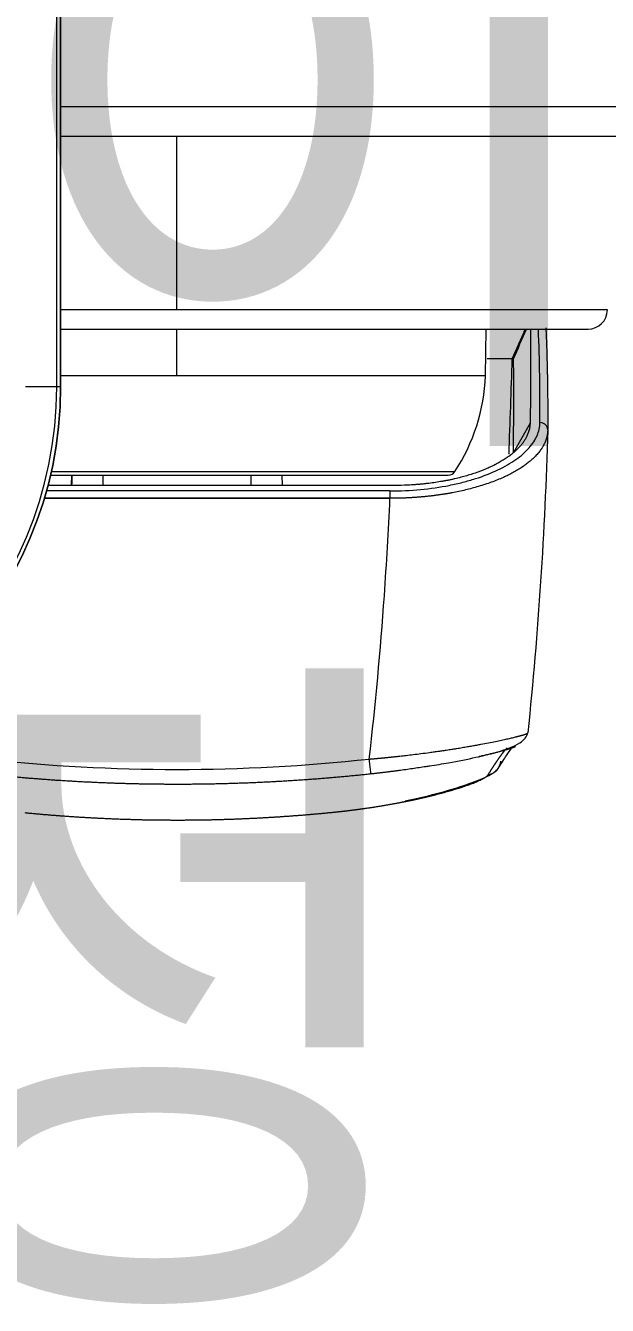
# Model space of a CAD drawing. Header units: millimetres. Extents: x 14183 to 14777, y -4239 to -3399.
# Drawn here: x 14407.45 to 14416.81, y -3515.99 to -3495.4 of the extents above; entities that cross this region are included whole.
import ezdxf

# ---------------------------------------------------------------- set-up
doc = ezdxf.new("R2010")
doc.units = ezdxf.units.MM
doc.header["$LTSCALE"] = 0.1
doc.layers.get('0').update_dxf_attribs({"lineweight": 15})
doc.layers.add('DIM', color=3, linetype='Continuous', lineweight=9)
doc.styles.get("Standard").update_dxf_attribs({"font": 'arial.ttf'})

msp = doc.modelspace()

# ---------------------------------------------------------------- linework, layer by layer
at = {"linetype": 'Continuous', "lineweight": 13, "extrusion": (-1.22465e-16, -1, 0)}
for p, q in [((14407.952, -3501.212), (14407.952, -3494.59)), ((14408.014, -3494.582), (14408.014, -3501.212)), ((14408.014, -3496.701), (14420.599, -3496.701)), ((14408.014, -3496.701), (14420.599, -3496.701)), ((14409.88, -3499.975), (14408.014, -3499.975)), ((14416.814, -3499.975), (14409.88, -3499.975)), ((14407.952, -3501.212), (14407.45, -3501.212)), ((14408.014, -3501.212), (14407.952, -3501.212)), ((14408.014, -3501.212), (14408.014, -3501.212)), ((14415.57, -3501.794), (14415.301, -3502.271)), ((14408.701, -3502.799), (14408.701, -3502.633)), ((14411.076, -3502.633), (14411.076, -3502.799)), ((14413.315, -3502.887), (14407.786, -3502.887)), ((14407.752, -3503.005), (14413.315, -3503.005)), ((14413.315, -3503.001), (14407.754, -3503.001))]:
    msp.add_line(p, q, dxfattribs=at)
at = {"linetype": 'Continuous', "lineweight": 18, "extrusion": (-1.22465e-16, -1, 0)}
for p, q in [((14408.014, -3501.212), (14408.014, -3494.582)), ((14408.014, -3497.182), (14420.598, -3497.182)), ((14408.014, -3497.182), (14420.598, -3497.182)), ((14408.014, -3500.283), (14416.502, -3500.283)), ((14414.85, -3501.033), (14414.863, -3500.283)), ((14415.285, -3500.762), (14415.304, -3500.762)), ((14409.882, -3501.033), (14408.014, -3501.033)), ((14414.85, -3501.033), (14409.882, -3501.033)), ((14407.851, -3502.633), (14414.254, -3502.633)), ((14407.864, -3502.576), (14414.359, -3502.576)), ((14408.19, -3502.799), (14408.196, -3502.633)), ((14411.586, -3502.799), (14411.58, -3502.633)), ((14413.378, -3502.799), (14407.81, -3502.799))]:
    msp.add_line(p, q, dxfattribs=at)
at = {"linetype": 'Continuous', "lineweight": 13, "extrusion": (0, 0, -1)}
msp.add_arc((-14401.742, -3501.212), 6.272, 180, 270, dxfattribs=at)
at = {"linetype": 'Continuous', "lineweight": 18}
for centre, radius, end in [((14401.742, -3501.212), 6.272, 0), ((14414.254, -3502.507), 0.125, 326.6689)]:
    msp.add_arc(centre, radius, 270, end, dxfattribs=at)
at = {"linetype": 'Continuous', "lineweight": 13}
msp.add_arc((14401.742, -3501.212), 6.21, 270, 0, dxfattribs=at)
at = {"linetype": 'Continuous', "lineweight": 18}
for centre, major_axis, ratio, start_param, end_param in [((14416.502, -3499.97), (0, -0.313), 0.999999, 6.282593, 7.836528), ((14411.852, -3500.928), (0, -3), 0.999999, 0.989114, 1.535897), ((14413.315, -3503.001), (0, 0.125), 0.000161, 4.677482, 4.712389)]:
    msp.add_ellipse(centre, major_axis=major_axis, ratio=ratio, start_param=start_param, end_param=end_param, dxfattribs=at)
at = {"linetype": 'Continuous', "lineweight": 13}
msp.add_ellipse((14414.254, -3502.507), major_axis=(0, 0.125), ratio=0.999999, start_param=3.140417, end_param=4.130651, dxfattribs=at)
for points in [[(14409.88, -3497.182), (14409.88, -3497.648), (14409.88, -3498.579), (14409.88, -3499.51), (14409.88, -3499.975)], [(14409.882, -3501.033), (14409.882, -3500.908), (14409.882, -3500.658), (14409.882, -3500.408), (14409.882, -3500.283)], [(14415.284, -3500.762), (14415.354, -3500.602), (14415.423, -3500.442), (14415.493, -3500.283)], [(14415.728, -3501.788), (14415.732, -3501.286), (14415.724, -3500.784), (14415.704, -3500.283)], [(14415.231, -3502.294), (14415.249, -3501.783), (14415.267, -3501.273), (14415.284, -3500.762)]]:
    msp.add_open_spline(points, degree=3, dxfattribs=at)
at = {"linetype": 'Continuous', "lineweight": 18}
for points, knots in [([(14415.823, -3500.262), (14415.824, -3500.27), (14415.825, -3500.287), (14415.826, -3500.313), (14415.827, -3500.342), (14415.828, -3500.373), (14415.829, -3500.406), (14415.831, -3500.442), (14415.832, -3500.48), (14415.834, -3500.52), (14415.835, -3500.563), (14415.837, -3500.608), (14415.838, -3500.655), (14415.84, -3500.705), (14415.841, -3500.757), (14415.843, -3500.811), (14415.844, -3500.868), (14415.846, -3500.927), (14415.847, -3500.988), (14415.848, -3501.052), (14415.849, -3501.118), (14415.85, -3501.186), (14415.851, -3501.257), (14415.852, -3501.33), (14415.853, -3501.405), (14415.853, -3501.483), (14415.854, -3501.563), (14415.854, -3501.645), (14415.854, -3501.73), (14415.854, -3501.817), (14415.853, -3501.875), (14415.853, -3501.905)], [0, 0, 0, 0, 0.014626, 0.030671, 0.048133, 0.067014, 0.087313, 0.10903, 0.132166, 0.15672, 0.182692, 0.210082, 0.238891, 0.269118, 0.300763, 0.333827, 0.368309, 0.404209, 0.441528, 0.480266, 0.520422, 0.561996, 0.604989, 0.6494, 0.69523, 0.742479, 0.791146, 0.841232, 0.892736, 0.945659, 1, 1, 1, 1]), ([(14415.284, -3500.761), (14415.281, -3500.761), (14415.27, -3500.761), (14415.236, -3500.761), (14415.188, -3500.761), (14415.113, -3500.762), (14415.046, -3500.762), (14415.022, -3500.762), (14414.984, -3500.762), (14414.971, -3500.762), (14414.95, -3500.762), (14414.943, -3500.762), (14414.929, -3500.762), (14414.922, -3500.762), (14414.903, -3500.762), (14414.891, -3500.762), (14414.879, -3500.762)], [0, 0, 0, 0, 0.238067, 0.238067, 0.476134, 0.714201, 0.714201, 0.833234, 0.833234, 0.892751, 0.892751, 0.922509, 0.922509, 0.952268, 0.952268, 1, 1, 1, 1]), ([(14413.315, -3502.887), (14413.48, -3502.887), (14413.813, -3502.871), (14414.197, -3502.815), (14414.489, -3502.749), (14414.76, -3502.671), (14415, -3502.578), (14415.208, -3502.469), (14415.389, -3502.354), (14415.531, -3502.229), (14415.632, -3502.096), (14415.705, -3501.962), (14415.727, -3501.858), (14415.728, -3501.788)], [0, 0, 0, 0, 0.125, 0.25, 0.3125, 0.375, 0.5, 0.5625, 0.625, 0.75, 0.8125, 0.875, 1, 1, 1, 1]), ([(14415.57, -3501.794), (14415.569, -3501.857), (14415.552, -3501.934), (14415.509, -3502.026), (14415.483, -3502.071), (14415.451, -3502.116), (14415.416, -3502.161), (14415.376, -3502.204), (14415.331, -3502.247), (14415.29, -3502.282), (14415.255, -3502.31), (14415.228, -3502.33), (14415.199, -3502.35), (14415.16, -3502.377), (14415.107, -3502.409), (14415.051, -3502.441), (14415.004, -3502.466), (14414.968, -3502.484), (14414.931, -3502.501), (14414.88, -3502.524), (14414.788, -3502.563), (14414.645, -3502.615), (14414.489, -3502.66), (14414.376, -3502.688), (14414.309, -3502.703), (14414.259, -3502.714), (14414.207, -3502.724), (14414.137, -3502.736), (14414.049, -3502.751), (14413.958, -3502.763), (14413.885, -3502.771), (14413.83, -3502.777), (14413.774, -3502.782), (14413.7, -3502.788), (14413.569, -3502.796), (14413.455, -3502.799), (14413.378, -3502.799)], [0, 0, 0, 0, 0.125, 0.15625, 0.1875, 0.21875, 0.25, 0.28125, 0.3125, 0.34375, 0.359375, 0.375, 0.390625, 0.40625, 0.4375, 0.46875, 0.484375, 0.5, 0.515625, 0.53125, 0.5625, 0.625, 0.6875, 0.71875, 0.734375, 0.75, 0.765625, 0.78125, 0.8125, 0.84375, 0.859375, 0.875, 0.890625, 0.90625, 0.9375, 1, 1, 1, 1]), ([(14415.853, -3501.905), (14415.853, -3501.907), (14415.853, -3501.91), (14415.853, -3501.915), (14415.853, -3501.921), (14415.852, -3501.926), (14415.852, -3501.931), (14415.852, -3501.937), (14415.851, -3501.942), (14415.851, -3501.947), (14415.85, -3501.953), (14415.85, -3501.958), (14415.849, -3501.964), (14415.848, -3501.97), (14415.847, -3501.975), (14415.846, -3501.981), (14415.845, -3501.987), (14415.844, -3501.993), (14415.843, -3501.999), (14415.842, -3502.004), (14415.841, -3502.008), (14415.841, -3502.009)], [0, 0, 0, 0, 0.049208, 0.098881, 0.14902, 0.199626, 0.250702, 0.302248, 0.354265, 0.406756, 0.459721, 0.513161, 0.567079, 0.621475, 0.676351, 0.731708, 0.787548, 0.843872, 0.900682, 0.957978, 1, 1, 1, 1]), ([(14413.95, -3507.31), (14414.057, -3507.294), (14414.327, -3507.25), (14414.687, -3507.176), (14415.093, -3507.08), (14415.429, -3506.955), (14415.519, -3506.836), (14415.533, -3506.776)], [0, 0, 0, 0, 0.122671, 0.323968, 0.493447, 0.76821, 1, 1, 1, 1]), ([(14415.064, -3507.339), (14415.111, -3507.263), (14415.187, -3507.144), (14415.249, -3507.055), (14415.272, -3507.024)], [0, 0, 0, 0, 0.548976, 1, 1, 1, 1]), ([(14413.009, -3507.44), (14412.995, -3507.441), (14412.967, -3507.444), (14412.926, -3507.449), (14412.884, -3507.453), (14412.843, -3507.457), (14412.801, -3507.462), (14412.759, -3507.466), (14412.718, -3507.47), (14412.676, -3507.474), (14412.635, -3507.478), (14412.593, -3507.482), (14412.552, -3507.485), (14412.51, -3507.489), (14412.468, -3507.493), (14412.427, -3507.497), (14412.385, -3507.5), (14412.344, -3507.504), (14412.302, -3507.507), (14412.261, -3507.511), (14412.219, -3507.514), (14412.177, -3507.517), (14412.136, -3507.521), (14412.094, -3507.524), (14412.053, -3507.527), (14412.011, -3507.53), (14411.969, -3507.533), (14411.928, -3507.536), (14411.886, -3507.539), (14411.844, -3507.542), (14411.803, -3507.544), (14411.761, -3507.547), (14411.72, -3507.55), (14411.678, -3507.552), (14411.636, -3507.555), (14411.595, -3507.557), (14411.553, -3507.56), (14411.512, -3507.562), (14411.47, -3507.564), (14411.428, -3507.567), (14411.387, -3507.569), (14411.345, -3507.571), (14411.303, -3507.573), (14411.262, -3507.575), (14411.22, -3507.577), (14411.179, -3507.579), (14411.137, -3507.581), (14411.095, -3507.582), (14411.054, -3507.584), (14411.012, -3507.586), (14410.971, -3507.587), (14410.929, -3507.589), (14410.887, -3507.59), (14410.846, -3507.592), (14410.804, -3507.593), (14410.762, -3507.594), (14410.721, -3507.595), (14410.679, -3507.597), (14410.638, -3507.598), (14410.596, -3507.599), (14410.554, -3507.6), (14410.513, -3507.601), (14410.471, -3507.601), (14410.43, -3507.602), (14410.388, -3507.603), (14410.346, -3507.604), (14410.305, -3507.604), (14410.263, -3507.605), (14410.222, -3507.605), (14410.18, -3507.606), (14410.138, -3507.606), (14410.097, -3507.607), (14410.055, -3507.607), (14410.014, -3507.607), (14409.972, -3507.607), (14409.931, -3507.607), (14409.877, -3507.607), (14409.811, -3507.607), (14409.733, -3507.607), (14409.655, -3507.606), (14409.577, -3507.606), (14409.499, -3507.605), (14409.421, -3507.604), (14409.343, -3507.602), (14409.265, -3507.601), (14409.187, -3507.599), (14409.109, -3507.597), (14409.031, -3507.595), (14408.953, -3507.592), (14408.875, -3507.59), (14408.797, -3507.587), (14408.719, -3507.584), (14408.641, -3507.581), (14408.563, -3507.577), (14408.485, -3507.573), (14408.407, -3507.57), (14408.329, -3507.566), (14408.251, -3507.561), (14408.173, -3507.557), (14408.095, -3507.552), (14408.017, -3507.547), (14407.939, -3507.542), (14407.861, -3507.537), (14407.783, -3507.531), (14407.705, -3507.525), (14407.627, -3507.519), (14407.549, -3507.513), (14407.471, -3507.507), (14407.393, -3507.5), (14407.315, -3507.493), (14407.237, -3507.486), (14407.159, -3507.479), (14407.081, -3507.472), (14407.003, -3507.464), (14406.925, -3507.456), (14406.847, -3507.448), (14406.795, -3507.443), (14406.769, -3507.44)], [0, 0, 0, 0, 0.006684, 0.013367, 0.020049, 0.026732, 0.033413, 0.040095, 0.046776, 0.053456, 0.060136, 0.066815, 0.073494, 0.080173, 0.086851, 0.093529, 0.100206, 0.106883, 0.113559, 0.120235, 0.12691, 0.133585, 0.140259, 0.146933, 0.153607, 0.16028, 0.166953, 0.173625, 0.180296, 0.186968, 0.193638, 0.200309, 0.206979, 0.213648, 0.220317, 0.226986, 0.233654, 0.240321, 0.246988, 0.253655, 0.260321, 0.266987, 0.273652, 0.280317, 0.286981, 0.293645, 0.300309, 0.306972, 0.313634, 0.320296, 0.326958, 0.333619, 0.34028, 0.34694, 0.3536, 0.360259, 0.366918, 0.373577, 0.380235, 0.386892, 0.393549, 0.400206, 0.406862, 0.413518, 0.420173, 0.426828, 0.433482, 0.440136, 0.446789, 0.453442, 0.460095, 0.466747, 0.473398, 0.480049, 0.4867, 0.49335, 0.5, 0.512469, 0.524939, 0.537411, 0.549884, 0.562359, 0.574836, 0.587314, 0.599794, 0.612275, 0.624758, 0.637243, 0.649729, 0.662217, 0.674707, 0.687198, 0.699691, 0.712185, 0.724681, 0.737178, 0.749678, 0.762178, 0.774681, 0.787185, 0.799691, 0.812198, 0.824707, 0.837217, 0.849729, 0.862243, 0.874758, 0.887275, 0.899794, 0.912314, 0.924836, 0.937359, 0.949884, 0.962411, 0.974939, 0.987469, 1, 1, 1, 1]), ([(14413.956, -3507.312), (14413.934, -3507.315), (14413.877, -3507.325), (14413.784, -3507.339), (14413.677, -3507.355), (14413.568, -3507.371), (14413.487, -3507.382), (14413.434, -3507.389), (14413.411, -3507.392), (14413.387, -3507.395), (14413.364, -3507.398), (14413.34, -3507.401), (14413.317, -3507.404), (14413.293, -3507.407), (14413.269, -3507.41), (14413.246, -3507.413), (14413.222, -3507.416), (14413.199, -3507.418), (14413.175, -3507.421), (14413.151, -3507.424), (14413.128, -3507.427), (14413.104, -3507.429), (14413.08, -3507.432), (14413.056, -3507.435), (14413.033, -3507.437), (14413.017, -3507.439), (14413.009, -3507.44)], [0, 0, 0, 0, 0.073039, 0.189365, 0.305278, 0.421032, 0.536881, 0.561354, 0.585802, 0.610228, 0.634634, 0.659023, 0.683397, 0.707759, 0.732111, 0.756455, 0.780794, 0.80513, 0.829465, 0.853802, 0.878144, 0.902492, 0.92685, 0.951218, 0.975601, 1, 1, 1, 1]), ([(14413.508, -3507.893), (14413.512, -3507.892), (14413.519, -3507.89), (14413.53, -3507.888), (14413.541, -3507.886), (14413.552, -3507.884), (14413.563, -3507.882), (14413.574, -3507.879), (14413.585, -3507.877), (14413.596, -3507.875), (14413.607, -3507.873), (14413.618, -3507.871), (14413.629, -3507.868), (14413.639, -3507.866), (14413.65, -3507.864), (14413.661, -3507.862), (14413.671, -3507.86), (14413.682, -3507.857), (14413.692, -3507.855), (14413.703, -3507.853), (14413.713, -3507.851), (14413.724, -3507.848), (14413.734, -3507.846), (14413.745, -3507.844), (14413.755, -3507.842), (14413.765, -3507.839), (14413.776, -3507.837), (14413.786, -3507.835), (14413.796, -3507.832), (14413.806, -3507.83), (14413.816, -3507.828), (14413.826, -3507.826), (14413.836, -3507.823), (14413.846, -3507.821), (14413.856, -3507.819), (14413.866, -3507.817), (14413.876, -3507.814), (14413.886, -3507.812), (14413.896, -3507.81), (14413.906, -3507.807), (14413.915, -3507.805), (14413.925, -3507.803), (14413.935, -3507.8), (14413.944, -3507.798), (14413.954, -3507.796), (14413.964, -3507.793), (14413.973, -3507.791), (14413.983, -3507.789), (14413.992, -3507.787), (14414.002, -3507.784), (14414.011, -3507.782), (14414.02, -3507.78), (14414.03, -3507.777), (14414.039, -3507.775), (14414.078, -3507.765), (14414.145, -3507.748), (14414.236, -3507.723), (14414.322, -3507.698), (14414.402, -3507.674), (14414.484, -3507.648), (14414.564, -3507.62), (14414.642, -3507.592), (14414.709, -3507.564), (14414.751, -3507.546), (14414.774, -3507.535), (14414.782, -3507.531), (14414.79, -3507.527), (14414.797, -3507.523), (14414.804, -3507.52), (14414.811, -3507.516), (14414.817, -3507.512), (14414.824, -3507.509), (14414.83, -3507.505), (14414.836, -3507.502), (14414.841, -3507.498), (14414.847, -3507.495), (14414.852, -3507.492), (14414.857, -3507.488), (14414.861, -3507.485), (14414.866, -3507.482), (14414.87, -3507.479), (14414.874, -3507.475), (14414.877, -3507.472), (14414.88, -3507.469), (14414.884, -3507.466), (14414.886, -3507.463), (14414.889, -3507.46), (14414.891, -3507.458), (14414.893, -3507.455), (14414.895, -3507.453), (14414.895, -3507.452)], [0, 0, 0, 0, 0.004777, 0.00955, 0.014321, 0.019088, 0.023852, 0.028614, 0.033373, 0.03813, 0.042884, 0.047635, 0.052384, 0.057131, 0.061875, 0.066618, 0.071358, 0.076097, 0.080834, 0.085569, 0.090302, 0.095034, 0.099765, 0.104494, 0.109221, 0.113948, 0.118673, 0.123398, 0.128121, 0.132844, 0.137566, 0.142287, 0.147008, 0.151728, 0.156448, 0.161167, 0.165887, 0.170606, 0.175325, 0.180045, 0.184764, 0.189484, 0.194204, 0.198925, 0.203646, 0.208367, 0.21309, 0.217813, 0.222537, 0.227262, 0.231988, 0.236715, 0.241444, 0.246174, 0.250905, 0.301454, 0.351662, 0.401639, 0.451496, 0.501343, 0.564181, 0.626617, 0.688884, 0.751214, 0.760863, 0.770498, 0.780121, 0.789731, 0.799331, 0.80892, 0.8185, 0.828072, 0.837637, 0.847195, 0.856748, 0.866296, 0.87584, 0.885381, 0.894921, 0.90446, 0.913999, 0.923538, 0.93308, 0.942624, 0.952172, 0.961725, 0.971283, 0.980848, 0.99042, 1, 1, 1, 1]), ([(14413.559, -3507.874), (14413.769, -3507.829), (14414.149, -3507.738), (14414.613, -3507.593), (14414.933, -3507.459), (14415.031, -3507.388), (14415.052, -3507.356)], [0, 0, 0, 0, 0.24823, 0.497734, 0.748497, 1, 1, 1, 1]), ([(14412.332, -3508.062), (14412.337, -3508.062), (14412.346, -3508.061), (14412.36, -3508.059), (14412.373, -3508.058), (14412.387, -3508.057), (14412.4, -3508.055), (14412.414, -3508.054), (14412.427, -3508.053), (14412.441, -3508.051), (14412.454, -3508.05), (14412.468, -3508.048), (14412.481, -3508.047), (14412.495, -3508.045), (14412.508, -3508.044), (14412.521, -3508.042), (14412.535, -3508.041), (14412.548, -3508.039), (14412.562, -3508.038), (14412.575, -3508.036), (14412.588, -3508.035), (14412.602, -3508.033), (14412.615, -3508.032), (14412.628, -3508.03), (14412.642, -3508.028), (14412.655, -3508.027), (14412.668, -3508.025), (14412.682, -3508.023), (14412.695, -3508.022), (14412.708, -3508.02), (14412.721, -3508.018), (14412.735, -3508.017), (14412.748, -3508.015), (14412.761, -3508.013), (14412.774, -3508.012), (14412.787, -3508.01), (14412.801, -3508.008), (14412.814, -3508.006), (14412.827, -3508.005), (14412.84, -3508.003), (14412.853, -3508.001), (14412.866, -3507.999), (14412.879, -3507.997), (14412.892, -3507.996), (14412.905, -3507.994), (14412.918, -3507.992), (14412.932, -3507.99), (14412.949, -3507.987), (14412.97, -3507.984), (14412.996, -3507.981), (14413.021, -3507.977), (14413.046, -3507.973), (14413.072, -3507.969), (14413.097, -3507.965), (14413.122, -3507.961), (14413.147, -3507.957), (14413.171, -3507.953), (14413.196, -3507.949), (14413.221, -3507.945), (14413.245, -3507.941), (14413.27, -3507.936), (14413.294, -3507.932), (14413.318, -3507.928), (14413.342, -3507.924), (14413.366, -3507.919), (14413.39, -3507.915), (14413.414, -3507.91), (14413.438, -3507.906), (14413.461, -3507.902), (14413.485, -3507.897), (14413.5, -3507.894), (14413.508, -3507.893)], [0, 0, 0, 0, 0.010905, 0.021806, 0.032704, 0.043599, 0.054492, 0.065382, 0.07627, 0.087156, 0.09804, 0.108923, 0.119805, 0.130686, 0.141566, 0.152446, 0.163326, 0.174206, 0.185086, 0.195966, 0.206847, 0.21773, 0.228613, 0.239499, 0.250386, 0.261275, 0.272166, 0.28306, 0.293956, 0.304856, 0.315758, 0.326664, 0.337574, 0.348488, 0.359407, 0.370329, 0.381256, 0.392189, 0.403126, 0.414069, 0.425018, 0.435972, 0.446933, 0.4579, 0.468874, 0.479854, 0.490842, 0.501837, 0.52349, 0.545131, 0.566761, 0.588383, 0.609997, 0.631606, 0.653212, 0.674817, 0.696422, 0.71803, 0.739642, 0.76126, 0.782886, 0.804522, 0.82617, 0.847832, 0.869509, 0.891203, 0.912916, 0.934651, 0.956409, 0.978191, 1, 1, 1, 1]), ([(14407.44, -3508.062), (14407.451, -3508.063), (14407.473, -3508.065), (14407.505, -3508.068), (14407.537, -3508.071), (14407.57, -3508.074), (14407.602, -3508.077), (14407.635, -3508.08), (14407.667, -3508.083), (14407.7, -3508.086), (14407.732, -3508.089), (14407.765, -3508.092), (14407.797, -3508.094), (14407.83, -3508.097), (14407.862, -3508.1), (14407.895, -3508.102), (14407.927, -3508.105), (14407.96, -3508.107), (14407.992, -3508.11), (14408.025, -3508.112), (14408.057, -3508.114), (14408.09, -3508.117), (14408.122, -3508.119), (14408.155, -3508.121), (14408.187, -3508.124), (14408.22, -3508.126), (14408.252, -3508.128), (14408.285, -3508.13), (14408.318, -3508.132), (14408.35, -3508.134), (14408.383, -3508.136), (14408.415, -3508.138), (14408.448, -3508.14), (14408.48, -3508.142), (14408.513, -3508.143), (14408.546, -3508.145), (14408.578, -3508.147), (14408.611, -3508.148), (14408.644, -3508.15), (14408.676, -3508.152), (14408.709, -3508.153), (14408.741, -3508.155), (14408.774, -3508.156), (14408.807, -3508.158), (14408.839, -3508.159), (14408.872, -3508.16), (14408.905, -3508.162), (14408.937, -3508.163), (14408.97, -3508.164), (14409.003, -3508.165), (14409.035, -3508.166), (14409.068, -3508.167), (14409.101, -3508.168), (14409.133, -3508.169), (14409.166, -3508.17), (14409.199, -3508.171), (14409.231, -3508.172), (14409.264, -3508.173), (14409.297, -3508.174), (14409.33, -3508.175), (14409.362, -3508.175), (14409.395, -3508.176), (14409.428, -3508.177), (14409.46, -3508.177), (14409.493, -3508.178), (14409.526, -3508.178), (14409.559, -3508.179), (14409.591, -3508.179), (14409.624, -3508.179), (14409.657, -3508.18), (14409.69, -3508.18), (14409.722, -3508.18), (14409.755, -3508.18), (14409.788, -3508.18), (14409.821, -3508.181), (14409.853, -3508.181), (14409.896, -3508.181), (14409.948, -3508.181), (14410.009, -3508.18), (14410.071, -3508.18), (14410.132, -3508.179), (14410.193, -3508.179), (14410.255, -3508.178), (14410.316, -3508.177), (14410.377, -3508.176), (14410.439, -3508.175), (14410.5, -3508.173), (14410.561, -3508.172), (14410.623, -3508.17), (14410.684, -3508.168), (14410.745, -3508.166), (14410.807, -3508.164), (14410.868, -3508.162), (14410.929, -3508.159), (14410.99, -3508.157), (14411.051, -3508.154), (14411.113, -3508.151), (14411.174, -3508.148), (14411.235, -3508.145), (14411.296, -3508.141), (14411.357, -3508.138), (14411.418, -3508.134), (14411.479, -3508.13), (14411.54, -3508.127), (14411.601, -3508.122), (14411.662, -3508.118), (14411.723, -3508.114), (14411.784, -3508.109), (14411.845, -3508.105), (14411.906, -3508.1), (14411.967, -3508.095), (14412.028, -3508.09), (14412.089, -3508.085), (14412.15, -3508.079), (14412.211, -3508.074), (14412.272, -3508.068), (14412.312, -3508.064), (14412.332, -3508.062)], [0, 0, 0, 0, 0.006669, 0.013338, 0.020006, 0.026674, 0.033342, 0.040009, 0.046676, 0.053342, 0.060008, 0.066674, 0.07334, 0.080005, 0.08667, 0.093334, 0.099999, 0.106663, 0.113327, 0.119991, 0.126655, 0.133319, 0.139982, 0.146645, 0.153308, 0.159971, 0.166634, 0.173297, 0.17996, 0.186623, 0.193286, 0.199948, 0.206611, 0.213274, 0.219937, 0.2266, 0.233263, 0.239926, 0.246589, 0.253252, 0.259915, 0.266579, 0.273242, 0.279906, 0.28657, 0.293234, 0.299899, 0.306563, 0.313228, 0.319893, 0.326558, 0.333224, 0.33989, 0.346556, 0.353223, 0.35989, 0.366557, 0.373225, 0.379893, 0.386561, 0.39323, 0.399899, 0.406569, 0.413239, 0.41991, 0.426581, 0.433253, 0.439925, 0.446597, 0.453271, 0.459945, 0.466619, 0.473294, 0.479969, 0.486646, 0.493323, 0.5, 0.51252, 0.525037, 0.537553, 0.550066, 0.562578, 0.575087, 0.587595, 0.600101, 0.612606, 0.625109, 0.63761, 0.650111, 0.66261, 0.675108, 0.687605, 0.700102, 0.712597, 0.725092, 0.737586, 0.75008, 0.762573, 0.775066, 0.787559, 0.800052, 0.812544, 0.825037, 0.83753, 0.850023, 0.862517, 0.875011, 0.887506, 0.900001, 0.912497, 0.924994, 0.937492, 0.949991, 0.962491, 0.974993, 0.987496, 1, 1, 1, 1])]:
    msp.add_open_spline(points, degree=3, knots=knots, dxfattribs=at)
for points in [[(14415.304, -3500.762), (14415.373, -3500.602), (14415.442, -3500.442), (14415.511, -3500.283)], [(14415.575, -3500.283), (14415.58, -3500.786), (14415.578, -3501.29), (14415.57, -3501.794)], [(14415.301, -3502.271), (14415.308, -3501.768), (14415.309, -3501.265), (14415.304, -3500.762)], [(14415.853, -3501.905), (14415.808, -3503.532), (14415.701, -3505.158), (14415.533, -3506.777)], [(14408.197, -3502.633), (14408.195, -3502.688), (14408.193, -3502.743), (14408.191, -3502.799)], [(14406.796, -3507.2), (14407.827, -3507.311), (14409.889, -3507.421), (14411.951, -3507.311), (14412.982, -3507.2)], [(14413.009, -3507.44), (14413.009, -3507.442), (14413.008, -3507.434), (14413.002, -3507.381), (14412.992, -3507.294), (14412.985, -3507.23), (14412.982, -3507.2)]]:
    msp.add_open_spline(points, degree=3, dxfattribs=at)
at = {"linetype": 'Continuous', "lineweight": 13}
for points, knots in [([(14415.853, -3501.905), (14415.853, -3501.892), (14415.851, -3501.877), (14415.839, -3501.848), (14415.83, -3501.834), (14415.805, -3501.811), (14415.79, -3501.802), (14415.759, -3501.791), (14415.743, -3501.788), (14415.728, -3501.788)], [0, 0, 0, 0, 0.25, 0.25, 0.5, 0.5, 0.75, 0.75, 1, 1, 1, 1]), ([(14415.841, -3502.009), (14415.841, -3502.009), (14415.84, -3502.012), (14415.839, -3502.017), (14415.838, -3502.023), (14415.836, -3502.029), (14415.834, -3502.035), (14415.832, -3502.041), (14415.831, -3502.048), (14415.829, -3502.054), (14415.827, -3502.06), (14415.824, -3502.067), (14415.822, -3502.073), (14415.82, -3502.08), (14415.817, -3502.086), (14415.815, -3502.093), (14415.812, -3502.099), (14415.809, -3502.106), (14415.804, -3502.117), (14415.796, -3502.135), (14415.78, -3502.165), (14415.756, -3502.205), (14415.719, -3502.256), (14415.68, -3502.303), (14415.642, -3502.342), (14415.614, -3502.369), (14415.585, -3502.395), (14415.556, -3502.419), (14415.528, -3502.442), (14415.5, -3502.463), (14415.473, -3502.483), (14415.431, -3502.511), (14415.374, -3502.548), (14415.298, -3502.591), (14415.22, -3502.632), (14415.136, -3502.671), (14415.045, -3502.71), (14414.946, -3502.748), (14414.845, -3502.783), (14414.741, -3502.815), (14414.637, -3502.845), (14414.531, -3502.871), (14414.425, -3502.895), (14414.347, -3502.911), (14414.297, -3502.92), (14414.276, -3502.924), (14414.254, -3502.928), (14414.233, -3502.931), (14414.211, -3502.935), (14414.19, -3502.938), (14414.168, -3502.942), (14414.146, -3502.945), (14414.125, -3502.948), (14414.103, -3502.951), (14414.081, -3502.954), (14414.059, -3502.957), (14414.037, -3502.96), (14414.015, -3502.963), (14413.993, -3502.966), (14413.971, -3502.968), (14413.949, -3502.971), (14413.927, -3502.973), (14413.905, -3502.976), (14413.883, -3502.978), (14413.861, -3502.98), (14413.839, -3502.982), (14413.817, -3502.984), (14413.795, -3502.986), (14413.773, -3502.988), (14413.751, -3502.989), (14413.729, -3502.991), (14413.707, -3502.992), (14413.685, -3502.994), (14413.663, -3502.995), (14413.641, -3502.996), (14413.619, -3502.998), (14413.597, -3502.999), (14413.575, -3503), (14413.553, -3503.001), (14413.531, -3503.001), (14413.509, -3503.002), (14413.488, -3503.003), (14413.466, -3503.003), (14413.444, -3503.004), (14413.422, -3503.004), (14413.401, -3503.005), (14413.379, -3503.005), (14413.358, -3503.005), (14413.336, -3503.005), (14413.322, -3503.005), (14413.315, -3503.005)], [0, 0, 0, 0, 0.001042, 0.004895, 0.00878, 0.012698, 0.016649, 0.020632, 0.024648, 0.028698, 0.03278, 0.036895, 0.041044, 0.045226, 0.049442, 0.053691, 0.057974, 0.062291, 0.066642, 0.078773, 0.097982, 0.124406, 0.158215, 0.199603, 0.219245, 0.238042, 0.255977, 0.273034, 0.289198, 0.304459, 0.318806, 0.332231, 0.3678, 0.401902, 0.434484, 0.465509, 0.501554, 0.53688, 0.571451, 0.605232, 0.638196, 0.670323, 0.7016, 0.732013, 0.738081, 0.744141, 0.750192, 0.756234, 0.762267, 0.768291, 0.774306, 0.780311, 0.786306, 0.792293, 0.798269, 0.804235, 0.810192, 0.816138, 0.822073, 0.827999, 0.833913, 0.839816, 0.845709, 0.85159, 0.857459, 0.863317, 0.869163, 0.874996, 0.880817, 0.886625, 0.89242, 0.898203, 0.903973, 0.909729, 0.915473, 0.921204, 0.926921, 0.932626, 0.938317, 0.943994, 0.949658, 0.955309, 0.960945, 0.966568, 0.972176, 0.97777, 0.98335, 0.988915, 0.994465, 1, 1, 1, 1]), ([(14413.315, -3502.887), (14413.315, -3502.892), (14413.315, -3502.905), (14413.315, -3502.934), (14413.315, -3502.968), (14413.315, -3502.991), (14413.315, -3503.001)], [0, 0, 0, 0, 0.258121, 0.516243, 0.774364, 1, 1, 1, 1]), ([(14412.982, -3507.2), (14413.081, -3506.328), (14413.21, -3504.934), (14413.291, -3503.528), (14413.315, -3503.005)], [0, 0, 0, 0, 0.628341, 1, 1, 1, 1]), ([(14412.982, -3507.2), (14412.986, -3507.2), (14412.995, -3507.199), (14413.008, -3507.198), (14413.021, -3507.197), (14413.034, -3507.196), (14413.047, -3507.195), (14413.061, -3507.194), (14413.074, -3507.192), (14413.087, -3507.191), (14413.101, -3507.19), (14413.114, -3507.189), (14413.128, -3507.187), (14413.142, -3507.186), (14413.155, -3507.185), (14413.169, -3507.184), (14413.183, -3507.182), (14413.197, -3507.181), (14413.211, -3507.179), (14413.225, -3507.178), (14413.239, -3507.177), (14413.254, -3507.175), (14413.268, -3507.174), (14413.282, -3507.172), (14413.297, -3507.171), (14413.311, -3507.169), (14413.326, -3507.168), (14413.34, -3507.166), (14413.355, -3507.165), (14413.37, -3507.163), (14413.385, -3507.162), (14413.4, -3507.16), (14413.415, -3507.159), (14413.43, -3507.157), (14413.445, -3507.155), (14413.46, -3507.154), (14413.504, -3507.149), (14413.581, -3507.14), (14413.694, -3507.127), (14413.819, -3507.111), (14413.932, -3507.096), (14414.027, -3507.083), (14414.099, -3507.073), (14414.162, -3507.064), (14414.218, -3507.056), (14414.266, -3507.048), (14414.307, -3507.042), (14414.34, -3507.037), (14414.366, -3507.033), (14414.397, -3507.028), (14414.434, -3507.022), (14414.478, -3507.015), (14414.521, -3507.007), (14414.562, -3507), (14414.602, -3506.994), (14414.64, -3506.987), (14414.676, -3506.981), (14414.711, -3506.974), (14414.744, -3506.968), (14414.809, -3506.956), (14414.901, -3506.939), (14415.013, -3506.917), (14415.112, -3506.896), (14415.198, -3506.877), (14415.273, -3506.86), (14415.32, -3506.848), (14415.346, -3506.842), (14415.356, -3506.839), (14415.365, -3506.837), (14415.374, -3506.834), (14415.383, -3506.832), (14415.392, -3506.83), (14415.4, -3506.827), (14415.409, -3506.825), (14415.416, -3506.823), (14415.424, -3506.821), (14415.431, -3506.819), (14415.439, -3506.817), (14415.445, -3506.815), (14415.452, -3506.813), (14415.458, -3506.811), (14415.464, -3506.809), (14415.47, -3506.807), (14415.476, -3506.805), (14415.481, -3506.804), (14415.486, -3506.802), (14415.491, -3506.8), (14415.495, -3506.799), (14415.5, -3506.797), (14415.504, -3506.796), (14415.507, -3506.794), (14415.511, -3506.793), (14415.514, -3506.791), (14415.517, -3506.79), (14415.52, -3506.789), (14415.522, -3506.787), (14415.524, -3506.786), (14415.526, -3506.785), (14415.528, -3506.784), (14415.529, -3506.783), (14415.531, -3506.782), (14415.531, -3506.781), (14415.532, -3506.78), (14415.533, -3506.779), (14415.533, -3506.778), (14415.533, -3506.778), (14415.533, -3506.777)], [0, 0, 0, 0, 0.003236, 0.006491, 0.009765, 0.013058, 0.016369, 0.0197, 0.023049, 0.026417, 0.029804, 0.03321, 0.036635, 0.040079, 0.043543, 0.047025, 0.050526, 0.054047, 0.057587, 0.061146, 0.064725, 0.068322, 0.071939, 0.075576, 0.079232, 0.082907, 0.086603, 0.090317, 0.094051, 0.097805, 0.101579, 0.105372, 0.109186, 0.113019, 0.116872, 0.120745, 0.124638, 0.150664, 0.180099, 0.213026, 0.249529, 0.271201, 0.29098, 0.308826, 0.324704, 0.338589, 0.350462, 0.360305, 0.368109, 0.373864, 0.387819, 0.401465, 0.414797, 0.427809, 0.440499, 0.452862, 0.464896, 0.476597, 0.487963, 0.498994, 0.544227, 0.588116, 0.630573, 0.671526, 0.710935, 0.748767, 0.755212, 0.761652, 0.768087, 0.774516, 0.780939, 0.787356, 0.793767, 0.800172, 0.80657, 0.812961, 0.819344, 0.825721, 0.832089, 0.838449, 0.844801, 0.851145, 0.857479, 0.863804, 0.870118, 0.876423, 0.882717, 0.889, 0.895272, 0.901532, 0.907781, 0.914018, 0.920243, 0.926457, 0.932658, 0.938847, 0.945023, 0.951187, 0.957337, 0.963474, 0.969597, 0.975707, 0.981802, 0.987883, 0.993949, 1, 1, 1, 1]), ([(14415.331, -3506.997), (14415.331, -3506.997), (14415.331, -3506.998), (14415.331, -3506.998), (14415.331, -3506.998), (14415.331, -3506.999), (14415.33, -3506.999), (14415.33, -3507), (14415.33, -3507), (14415.329, -3507), (14415.329, -3507.001), (14415.329, -3507.001), (14415.328, -3507.002), (14415.327, -3507.002), (14415.327, -3507.003), (14415.326, -3507.003), (14415.325, -3507.004), (14415.324, -3507.004), (14415.324, -3507.005), (14415.323, -3507.005), (14415.322, -3507.006), (14415.32, -3507.007), (14415.319, -3507.007), (14415.318, -3507.008), (14415.317, -3507.008), (14415.316, -3507.009), (14415.314, -3507.01), (14415.313, -3507.01), (14415.311, -3507.011), (14415.31, -3507.012), (14415.308, -3507.012), (14415.306, -3507.013), (14415.305, -3507.014), (14415.303, -3507.015), (14415.301, -3507.015), (14415.299, -3507.016), (14415.297, -3507.017), (14415.295, -3507.018), (14415.293, -3507.018), (14415.291, -3507.019), (14415.289, -3507.02), (14415.28, -3507.023), (14415.262, -3507.03), (14415.231, -3507.039), (14415.195, -3507.05), (14415.153, -3507.062), (14415.105, -3507.075), (14415.053, -3507.089), (14414.996, -3507.103), (14414.933, -3507.118), (14414.867, -3507.134), (14414.801, -3507.149), (14414.757, -3507.159), (14414.737, -3507.163)], [0, 0, 0, 0, 0.006802, 0.0136, 0.020396, 0.027188, 0.033979, 0.040766, 0.047552, 0.054336, 0.061118, 0.067898, 0.074677, 0.081455, 0.088232, 0.095008, 0.101783, 0.108558, 0.115332, 0.122107, 0.128882, 0.135657, 0.142432, 0.149209, 0.155986, 0.162764, 0.169544, 0.176325, 0.183108, 0.189892, 0.196679, 0.203468, 0.210259, 0.217053, 0.22385, 0.23065, 0.237453, 0.24426, 0.25107, 0.257884, 0.264702, 0.271524, 0.338745, 0.405931, 0.473263, 0.540923, 0.608302, 0.675793, 0.74357, 0.811806, 0.879035, 0.946301, 1, 1, 1, 1]), ([(14414.895, -3507.452), (14414.897, -3507.45), (14414.9, -3507.445), (14414.904, -3507.437), (14414.909, -3507.43), (14414.914, -3507.423), (14414.918, -3507.415), (14414.923, -3507.408), (14414.927, -3507.401), (14414.932, -3507.394), (14414.936, -3507.387), (14414.94, -3507.38), (14414.945, -3507.373), (14414.949, -3507.366), (14414.953, -3507.359), (14414.958, -3507.353), (14414.962, -3507.346), (14414.966, -3507.339), (14414.971, -3507.333), (14414.975, -3507.326), (14414.979, -3507.32), (14414.983, -3507.313), (14414.987, -3507.307), (14414.991, -3507.301), (14414.995, -3507.295), (14415, -3507.288), (14415.004, -3507.282), (14415.008, -3507.276), (14415.012, -3507.27), (14415.016, -3507.264), (14415.02, -3507.258), (14415.023, -3507.252), (14415.027, -3507.247), (14415.031, -3507.241), (14415.035, -3507.235), (14415.039, -3507.23), (14415.043, -3507.224), (14415.046, -3507.219), (14415.05, -3507.213), (14415.054, -3507.208), (14415.058, -3507.202), (14415.061, -3507.197), (14415.065, -3507.192), (14415.069, -3507.187), (14415.072, -3507.182), (14415.076, -3507.177), (14415.079, -3507.172), (14415.083, -3507.167), (14415.086, -3507.162), (14415.09, -3507.157), (14415.093, -3507.152), (14415.097, -3507.147), (14415.1, -3507.143), (14415.104, -3507.138), (14415.107, -3507.134), (14415.11, -3507.129), (14415.114, -3507.125), (14415.117, -3507.12), (14415.12, -3507.116), (14415.123, -3507.112), (14415.127, -3507.107), (14415.13, -3507.103), (14415.133, -3507.099), (14415.136, -3507.095), (14415.139, -3507.091), (14415.142, -3507.087), (14415.145, -3507.083), (14415.148, -3507.079), (14415.151, -3507.076), (14415.154, -3507.072), (14415.157, -3507.068), (14415.16, -3507.065), (14415.163, -3507.061), (14415.166, -3507.058), (14415.169, -3507.054), (14415.172, -3507.051), (14415.175, -3507.048), (14415.177, -3507.044), (14415.18, -3507.041), (14415.183, -3507.038), (14415.186, -3507.035), (14415.188, -3507.032), (14415.191, -3507.029), (14415.194, -3507.026), (14415.196, -3507.023), (14415.199, -3507.021), (14415.201, -3507.019), (14415.202, -3507.018)], [0, 0, 0, 0, 0.011715, 0.023431, 0.035148, 0.046866, 0.058585, 0.070306, 0.082028, 0.093751, 0.105475, 0.1172, 0.128926, 0.140654, 0.152383, 0.164113, 0.175844, 0.187576, 0.19931, 0.211044, 0.22278, 0.234517, 0.246255, 0.257995, 0.269735, 0.281477, 0.29322, 0.304964, 0.31671, 0.328456, 0.340204, 0.351953, 0.363703, 0.375454, 0.387207, 0.39896, 0.410715, 0.422471, 0.434229, 0.445987, 0.457747, 0.469508, 0.48127, 0.493033, 0.504798, 0.516563, 0.52833, 0.540098, 0.551868, 0.563638, 0.57541, 0.587183, 0.598957, 0.610732, 0.622509, 0.634287, 0.646066, 0.657846, 0.669628, 0.68141, 0.693194, 0.704979, 0.716766, 0.728553, 0.740342, 0.752132, 0.763924, 0.775716, 0.78751, 0.799305, 0.811101, 0.822898, 0.834697, 0.846497, 0.858298, 0.8701, 0.881904, 0.893709, 0.905515, 0.917322, 0.929131, 0.94094, 0.952751, 0.964564, 0.976377, 0.988192, 1, 1, 1, 1]), ([(14414.895, -3507.452), (14414.945, -3507.444), (14415.049, -3507.392), (14415.095, -3507.284), (14415.1, -3507.234)], [0, 0, 0, 0, 0.499952, 1, 1, 1, 1])]:
    msp.add_open_spline(points, degree=3, knots=knots, dxfattribs=at)

# ---------------------------------------------------------------- texts
at = {"layer": 'DIM', "insert": (14530.455, -3515.988), "char_height": 8.29406, "attachment_point": 9}
msp.add_mtext('{\\fGulim|b0|i0|c129|p50;제품 설치 높이는 설치 환경을 고려하여 \\P조정 및 설치 하시기 바랍니다}', dxfattribs=at)

doc.saveas('drawing.dxf')
